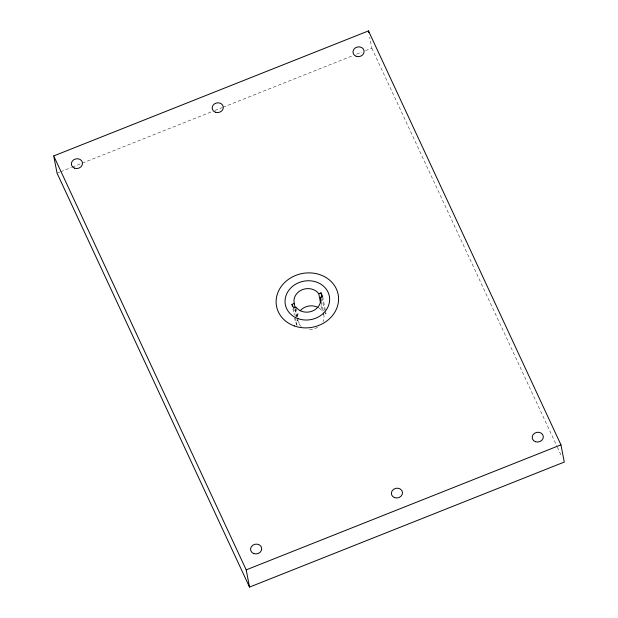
<?xml version="1.0" encoding="UTF-8"?>
<svg xmlns="http://www.w3.org/2000/svg" width="618" height="618" viewBox="0 0 618 618"><rect width="100%" height="100%" fill="white"/><g stroke="black" fill="none" stroke-linecap="round" stroke-linejoin="round"><path stroke-width="0.46" stroke-dasharray="3.09 2.32" d="M57.049 173.164L59.737 172.098M60.634 171.734L71.394 167.463M72.291 167.107L211.286 111.889M214.871 110.468L222.047 107.617M222.944 107.262L352.971 55.605M356.555 54.183L361.932 52.043M365.524 50.622L371.797 48.127L369.703 37.25M301.337 326.482A13.441 11.719 -10.9 0 1 299.236 324.265L296.995 325.153L295.334 321.584L297.575 320.696L297.057 317.976M319.104 308.096A13.441 11.719 -10.9 0 1 322.078 310.962L324.326 310.074L322.055 298.285M324.017 314.415L323.739 314.531A13.441 11.719 -10.9 0 1 323.005 321.607M325.284 313.921L325.98 313.635L325.462 310.916M371.797 48.127L556.949 446.312M557.351 447.185L561.422 455.937M325.671 312.971L325.98 313.635M322.666 296.416L325.284 310.012M321.298 301.839L323.144 311.372M323.322 312.275L323.84 314.995M321.036 305.524L322.078 310.962M296.092 307.942L297.837 317.011M298.54 320.634L299.236 324.265M295.311 308.907L296.879 317.073M295.381 309.348L296.779 316.601M293.674 307.926L295.249 316.092M295.419 316.995L296.995 325.153M292.893 308.892L293.936 314.33M294.639 317.961L295.334 321.584M317.621 327.355A13.441 11.719 -10.9 0 1 307.617 329.216M297.575 320.696A13.441 11.719 -10.9 0 1 297.389 319.753M297.382 316.725A13.441 11.719 -10.9 0 1 298.834 312.623"/><path stroke-width="0.93" d="M53.727 155.937L368.482 30.9L560.951 444.836L564.273 462.063L249.517 587.1L57.049 173.164L53.727 155.937L246.203 569.873L249.517 587.1M292.02 304.365L294.261 303.469A13.441 11.719 -10.9 0 1 302.364 289.68A13.441 11.719 -10.9 0 1 318.764 293.735L321.005 292.847L322.666 296.416L320.425 297.304A13.441 11.719 -10.9 0 1 312.322 311.093A13.441 11.719 -10.9 0 1 295.922 307.038L293.674 307.926L292.02 304.365L292.368 306.173M246.203 569.873L560.951 444.836M368.482 30.9L368.83 32.715M321.005 292.847L321.878 297.374M320.425 297.304L321.121 300.927M318.764 293.735L320.51 302.805M294.261 303.469L295.134 308.003M300.17 310.769A13.441 11.719 -10.9 0 1 318.146 307.517M294.377 325.956A31.363 27.354 -10.9 0 0 338.432 296.377A31.363 27.354 -10.9 0 0 289.216 278.826A31.363 27.354 -10.9 0 0 294.377 325.956M298.077 318.656A22.402 19.537 -10.9 0 0 329.548 297.521A22.402 19.537 -10.9 0 0 294.4 284.991A22.402 19.537 -10.9 0 0 298.077 318.656M535.435 441.708A5.601 4.882 -10.9 0 0 543.299 436.424A5.601 4.882 -10.9 0 0 534.516 433.295A5.601 4.882 -10.9 0 0 535.435 441.708M253.813 553.589A5.601 4.882 -10.9 0 0 261.684 548.305A5.601 4.882 -10.9 0 0 252.893 545.169A5.601 4.882 -10.9 0 0 253.813 553.589M356.238 56.323A5.601 4.882 -10.9 0 0 364.102 51.039A5.601 4.882 -10.9 0 0 355.319 47.903A5.601 4.882 -10.9 0 0 356.238 56.323M74.616 168.196A5.601 4.882 -10.9 0 0 82.488 162.913A5.601 4.882 -10.9 0 0 73.697 159.784A5.601 4.882 -10.9 0 0 74.616 168.196M215.427 112.26A5.601 4.882 -10.9 0 0 223.291 106.976A5.601 4.882 -10.9 0 0 214.508 103.839A5.601 4.882 -10.9 0 0 215.427 112.26M394.624 497.644A5.601 4.882 -10.9 0 0 402.488 492.368A5.601 4.882 -10.9 0 0 393.705 489.232A5.601 4.882 -10.9 0 0 394.624 497.644"/></g></svg>
